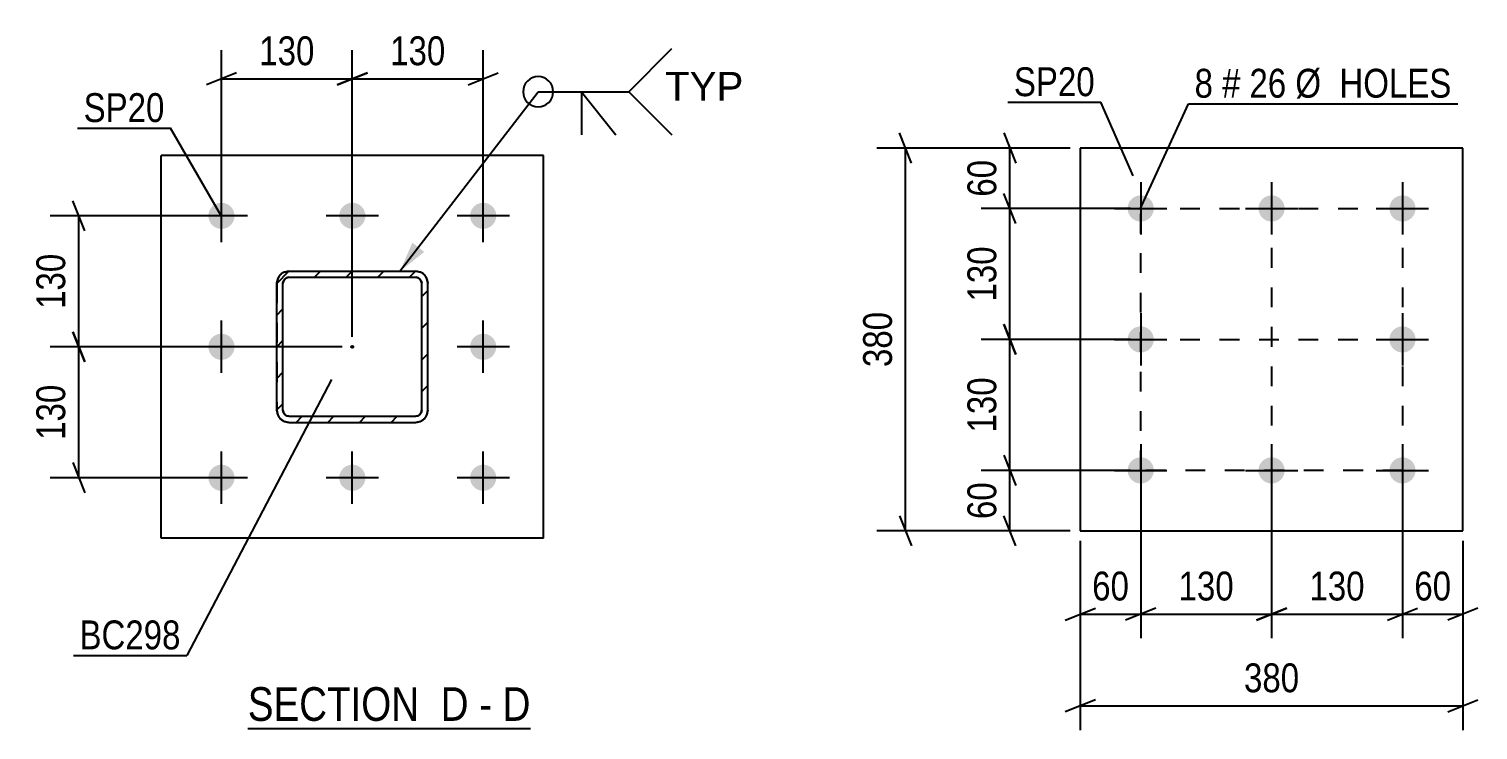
# Model space of a CAD drawing. Header units: millimetres. Extents: x 0 to 1189, y 0 to 841.
# Drawn here: x 120.7 to 264.6, y 203 to 272.6 of the extents above; entities that cross this region are included whole.
import ezdxf

# ---------------------------------------------------------------- set-up
doc = ezdxf.new("R2010")
doc.units = ezdxf.units.MM
doc.linetypes.add('DXK_LINE_DOT2', pattern=[3.9198, 1.9599, -1.9599])
doc.linetypes.add('DXK_LINE_DOT3', pattern=[5.9187, 2.979, -0.9799, 0.9799, -0.9799])
doc.styles.add('Arial', font='ARIAL.TTF', dxfattribs={"height": 0.2})
doc.styles.add('Arial Narrow', font='ARIALN.TTF', dxfattribs={"height": 0.2})

# ---------------------------------------------------------------- blocks, each defined once
blk = doc.blocks.new('Unknown-570385304-15 - 5080')
at = {"color": 6, "linetype": 'Continuous'}
blk.add_line((142.45, 203.2), (170.52, 203.2), dxfattribs=at)
at = {"color": 0, "linetype": 'Continuous'}
for points in [[(160.56, 203.95), (160.56, 207.45), (142.45, 207.45), (142.45, 203.95)], [(164.38, 203.95), (164.38, 207.45), (161.61, 207.45), (161.61, 203.95)], [(166.71, 203.95), (166.71, 207.45), (165.43, 207.45), (165.43, 203.95)], [(170.52, 203.95), (170.52, 207.45), (167.76, 207.45), (167.76, 203.95)]]:
    blk.add_wipeout(points, dxfattribs=at)
at = {"color": 7, "linetype": 'Continuous', "style": 'Arial Narrow'}
for s, p in [('SECTION ', (142.45, 203.95)), ('D', (161.61, 203.95)), ('D', (167.76, 203.95)), ('-', (165.43, 203.95))]:
    blk.add_text(s, height=3.34, dxfattribs=at).set_placement(p)
blk = doc.blocks.new('Bolt-570385304-5323 - 5080')
at = {"linetype": 'Continuous'}
for points in [[(139.83, 252.78, -1), (139.83, 255.38, -1)], [(152.83, 252.78, -1), (152.83, 255.38, -1)], [(165.83, 252.78, -1), (165.83, 255.38, -1)], [(139.83, 239.78, -1), (139.83, 242.38, -1)], [(165.83, 239.78, -1), (165.83, 242.38, -1)], [(139.83, 226.78, -1), (139.83, 229.38, -1)], [(152.83, 226.78, -1), (152.83, 229.38, -1)], [(165.83, 226.78, -1), (165.83, 229.38, -1)]]:
    blk.add_hatch(color=1, dxfattribs=at).paths.add_polyline_path(points)
at = {"color": 1, "linetype": 'Continuous'}
for p, q in [((139.83, 251.48), (139.83, 256.68)), ((152.83, 251.48), (152.83, 256.68)), ((165.83, 251.48), (165.83, 256.68)), ((142.43, 254.08), (137.23, 254.08)), ((155.43, 254.08), (150.23, 254.08)), ((168.43, 254.08), (163.23, 254.08)), ((139.83, 238.48), (139.83, 243.68)), ((165.83, 238.48), (165.83, 243.68)), ((142.43, 241.08), (137.23, 241.08)), ((168.43, 241.08), (163.23, 241.08)), ((139.83, 225.48), (139.83, 230.68)), ((152.83, 225.48), (152.83, 230.68)), ((165.83, 225.48), (165.83, 230.68)), ((142.43, 228.08), (137.23, 228.08)), ((155.43, 228.08), (150.23, 228.08)), ((168.43, 228.08), (163.23, 228.08))]:
    blk.add_line(p, q, dxfattribs=at)
blk = doc.blocks.new('Part-570385304-5213 - 5080')
at = {"linetype": 'Continuous'}
h = blk.add_hatch(dxfattribs=at)
h.set_pattern_fill('', scale=0.7, style=0, pattern_type=0)
h.set_pattern_definition([(45, (146.53, 248.5781), (-1.57154, 1.57154), [])])
h.paths.add_polyline_path([(159.13, 248.58), (146.53, 248.58), (146.07, 248.49), (145.68, 248.23), (145.42, 247.84), (145.33, 247.38), (145.33, 234.78), (145.42, 234.32), (145.68, 233.93), (146.07, 233.67), (146.53, 233.58), (159.13, 233.58), (159.59, 233.67), (159.98, 233.93), (160.24, 234.32), (160.33, 234.78), (160.33, 247.38), (160.24, 247.84), (159.98, 248.23), (159.59, 248.49)])
h.paths.add_polyline_path([(159.68, 247.61), (159.73, 247.38), (159.73, 234.78), (159.68, 234.55), (159.55, 234.35), (159.36, 234.22), (159.13, 234.18), (146.53, 234.18), (146.3, 234.22), (146.11, 234.35), (145.98, 234.55), (145.93, 234.78), (145.93, 247.38), (145.98, 247.61), (146.11, 247.8), (146.3, 247.93), (146.53, 247.98), (159.13, 247.98), (159.36, 247.93), (159.55, 247.8)])
blk.add_hatch(color=246, dxfattribs=at).paths.add_polyline_path([(152.83, 240.98, -1), (152.83, 241.18, -1)])
at = {"color": 7, "linetype": 'DXK_LINE_DOT2'}
for p, q in [((145.33, 247.38), (145.42, 247.84)), ((145.98, 247.61), (145.93, 247.38)), ((146.11, 247.8), (145.98, 247.61)), ((146.07, 248.49), (146.53, 248.58)), ((146.3, 247.93), (146.11, 247.8)), ((146.53, 247.98), (146.3, 247.93)), ((146.53, 248.58), (159.13, 248.58)), ((146.53, 247.98), (159.13, 247.98)), ((159.13, 248.58), (159.59, 248.49)), ((159.36, 247.93), (159.13, 247.98)), ((159.55, 247.8), (159.36, 247.93)), ((159.68, 247.61), (159.55, 247.8)), ((159.73, 247.38), (159.68, 247.61)), ((160.24, 247.84), (160.33, 247.38)), ((145.33, 247.38), (145.33, 234.78)), ((145.93, 234.78), (145.93, 247.38)), ((159.73, 234.78), (159.73, 247.38)), ((160.33, 234.78), (160.33, 247.38)), ((145.42, 234.32), (145.33, 234.78)), ((145.93, 234.78), (145.98, 234.55)), ((159.68, 234.55), (159.73, 234.78)), ((160.33, 234.78), (160.24, 234.32)), ((145.98, 234.55), (146.11, 234.35)), ((146.53, 233.58), (146.07, 233.67)), ((146.11, 234.35), (146.3, 234.22)), ((146.3, 234.22), (146.53, 234.18)), ((146.53, 234.18), (159.13, 234.18)), ((146.53, 233.58), (159.13, 233.58)), ((159.13, 234.18), (159.36, 234.22)), ((159.59, 233.67), (159.13, 233.58)), ((159.36, 234.22), (159.55, 234.35)), ((159.55, 234.35), (159.68, 234.55))]:
    blk.add_line(p, q, dxfattribs=at)
at = {"color": 2, "linetype": 'Continuous'}
for p, q in [((145.42, 247.84), (145.33, 247.38)), ((145.93, 247.38), (145.98, 247.61)), ((145.98, 247.61), (146.11, 247.8)), ((146.53, 248.58), (146.07, 248.49)), ((146.11, 247.8), (146.3, 247.93)), ((146.3, 247.93), (146.53, 247.98)), ((146.53, 248.58), (146.53, 248.58)), ((146.53, 248.58), (159.13, 248.58)), ((146.53, 247.98), (146.53, 247.98)), ((146.53, 247.98), (159.13, 247.98)), ((159.13, 248.58), (159.13, 248.58)), ((159.59, 248.49), (159.13, 248.58)), ((159.13, 247.98), (159.13, 247.98)), ((159.13, 247.98), (159.36, 247.93)), ((159.36, 247.93), (159.55, 247.8)), ((159.55, 247.8), (159.68, 247.61)), ((159.68, 247.61), (159.73, 247.38)), ((160.33, 247.38), (160.24, 247.84)), ((145.33, 247.38), (145.33, 247.38)), ((145.33, 234.78), (145.33, 247.38)), ((145.93, 247.38), (145.93, 247.38)), ((145.93, 234.78), (145.93, 247.38)), ((159.73, 247.38), (159.73, 247.38)), ((159.73, 234.78), (159.73, 247.38)), ((160.33, 247.38), (160.33, 247.38)), ((160.33, 234.78), (160.33, 247.38)), ((145.33, 234.78), (145.33, 234.78)), ((145.33, 234.78), (145.42, 234.32)), ((145.93, 234.78), (145.93, 234.78)), ((145.98, 234.55), (145.93, 234.78)), ((159.73, 234.78), (159.68, 234.55)), ((159.73, 234.78), (159.73, 234.78)), ((160.24, 234.32), (160.33, 234.78)), ((160.33, 234.78), (160.33, 234.78)), ((146.11, 234.35), (145.98, 234.55)), ((146.07, 233.67), (146.53, 233.58)), ((146.3, 234.22), (146.11, 234.35)), ((146.53, 234.18), (146.3, 234.22)), ((146.53, 234.18), (146.53, 234.18)), ((146.53, 234.18), (159.13, 234.18)), ((146.53, 233.58), (146.53, 233.58)), ((146.53, 233.58), (159.13, 233.58)), ((159.36, 234.22), (159.13, 234.18)), ((159.13, 234.18), (159.13, 234.18)), ((159.13, 233.58), (159.59, 233.67)), ((159.13, 233.58), (159.13, 233.58)), ((159.55, 234.35), (159.36, 234.22)), ((159.68, 234.55), (159.55, 234.35))]:
    blk.add_line(p, q, dxfattribs=at)
at = {"color": 7, "linetype": 'DXK_LINE_DOT3'}
blk.add_line((152.83, 241.08), (152.83, 241.08), dxfattribs=at)
at = {"color": 246, "linetype": 'DXK_LINE_DOT2'}
blk.add_line((152.83, 241.08), (152.83, 241.08), dxfattribs=at)
at = {"color": 246, "linetype": 'Continuous'}
blk.add_circle((152.83, 241.08), 0.1, dxfattribs=at)
at = {"color": 7, "linetype": 'DXK_LINE_DOT2'}
for centre, start, end in [((146.53, 247.38), 112.5, 157.5), ((159.13, 247.38), 22.5, 67.5), ((146.53, 234.78), 202.5, 247.5), ((159.13, 234.78), 292.5, 337.5)]:
    blk.add_arc(centre, 1.2, start, end, dxfattribs=at)
at = {"color": 2, "linetype": 'Continuous'}
for centre, start, end in [((146.53, 247.38), 112.5, 157.5), ((159.13, 247.38), 22.5, 67.5), ((146.53, 234.78), 202.5, 247.5), ((159.13, 234.78), 292.5, 337.5)]:
    blk.add_arc(centre, 1.2, start, end, dxfattribs=at)
blk = doc.blocks.new('Part-570385304-5205 - 5080')
at = {"color": 2, "linetype": 'Continuous'}
for p, q in [((133.83, 222.08), (133.83, 260.08)), ((171.83, 260.08), (133.83, 260.08)), ((171.83, 222.08), (171.83, 260.08)), ((171.83, 222.08), (133.83, 222.08))]:
    blk.add_line(p, q, dxfattribs=at)
blk = doc.blocks.new('Bolt-570385304-4561 - 4512')
at = {"linetype": 'Continuous'}
for points in [[(231.14, 256.11, -1), (231.14, 253.51, -1)], [(244.14, 256.11, -1), (244.14, 253.51, -1)], [(257.14, 256.11, -1), (257.14, 253.51, -1)], [(231.14, 243.11, -1), (231.14, 240.51, -1)], [(257.14, 243.11, -1), (257.14, 240.51, -1)], [(231.14, 230.11, -1), (231.14, 227.51, -1)], [(244.14, 230.11, -1), (244.14, 227.51, -1)], [(257.14, 230.11, -1), (257.14, 227.51, -1)]]:
    blk.add_hatch(color=1, dxfattribs=at).paths.add_polyline_path(points)
at = {"color": 1, "linetype": 'Continuous'}
for p, q in [((231.14, 257.41), (231.14, 252.21)), ((244.14, 257.41), (244.14, 252.21)), ((257.14, 257.41), (257.14, 252.21)), ((228.54, 254.81), (233.74, 254.81)), ((241.54, 254.81), (246.74, 254.81)), ((254.54, 254.81), (259.74, 254.81)), ((231.14, 244.41), (231.14, 239.21)), ((257.14, 244.41), (257.14, 239.21)), ((228.54, 241.81), (233.74, 241.81)), ((254.54, 241.81), (259.74, 241.81)), ((231.14, 231.41), (231.14, 226.21)), ((244.14, 231.41), (244.14, 226.21)), ((257.14, 231.41), (257.14, 226.21)), ((228.54, 228.81), (233.74, 228.81)), ((241.54, 228.81), (246.74, 228.81)), ((254.54, 228.81), (259.74, 228.81))]:
    blk.add_line(p, q, dxfattribs=at)
blk = doc.blocks.new('Part-570385304-4528 - 4512')
at = {"color": 2, "linetype": 'Continuous'}
for p, q in [((225.14, 260.81), (225.14, 222.81)), ((263.14, 260.81), (225.14, 260.81)), ((263.14, 222.81), (263.14, 260.81)), ((225.14, 222.81), (263.14, 222.81))]:
    blk.add_line(p, q, dxfattribs=at)
blk = doc.blocks.new('Rectangle-570385304-4650 - 4512')
at = {"color": 1, "linetype": 'DXK_LINE_DOT2'}
blk.add_lwpolyline([(231.14, 254.81), (257.14, 254.81), (257.14, 228.81), (231.14, 228.81), (231.14, 254.81)], close=True, dxfattribs=at)
blk = doc.blocks.new('Line-570385304-4634 - 4512')
at = {"color": 1, "linetype": 'DXK_LINE_DOT2'}
blk.add_line((244.14, 254.81), (244.14, 228.81), dxfattribs=at)
blk = doc.blocks.new('Line-570385304-4643 - 4512')
at = {"color": 1, "linetype": 'DXK_LINE_DOT2'}
blk.add_line((231.14, 241.81), (257.14, 241.81), dxfattribs=at)
blk = doc.blocks.new('StraightDimension-570385304-5327 - 5080')
at = {"color": 7, "linetype": 'Continuous'}
for p, q in [((152.83, 242.08), (152.83, 270.53)), ((165.83, 255.08), (165.83, 270.53)), ((154.33, 268.28), (151.33, 267.08)), ((164.33, 267.08), (167.33, 268.28)), ((152.83, 267.68), (165.83, 267.68))]:
    blk.add_line(p, q, dxfattribs=at)
at = {"color": 0}
blk.add_wipeout([(162.67, 268.43), (162.67, 272.63), (155.99, 272.63), (155.99, 268.43)], dxfattribs=at)
at = {"color": 3, "style": 'Arial Narrow'}
blk.add_text('130', height=2.863, dxfattribs=at).set_placement((156.59, 269.03))
blk = doc.blocks.new('StraightDimension-570385304-5335 - 5080')
at = {"color": 7, "linetype": 'Continuous'}
for p, q in [((139.83, 255.08), (139.83, 270.53)), ((152.83, 242.08), (152.83, 270.53)), ((141.33, 268.28), (138.33, 267.08)), ((151.33, 267.08), (154.33, 268.28)), ((139.83, 267.68), (152.83, 267.68))]:
    blk.add_line(p, q, dxfattribs=at)
at = {"color": 0}
blk.add_wipeout([(149.67, 268.43), (149.67, 272.63), (142.99, 272.63), (142.99, 268.43)], dxfattribs=at)
at = {"color": 3, "style": 'Arial Narrow'}
blk.add_text('130', height=2.863, dxfattribs=at).set_placement((143.59, 269.03))
blk = doc.blocks.new('StraightDimension-570385304-5344 - 5080')
at = {"color": 7, "linetype": 'Continuous'}
for p, q in [((126.26, 239.58), (125.06, 242.58)), ((151.83, 241.08), (122.81, 241.08)), ((125.66, 228.08), (125.66, 241.08)), ((125.06, 229.58), (126.26, 226.58)), ((138.83, 228.08), (122.81, 228.08))]:
    blk.add_line(p, q, dxfattribs=at)
at = {"color": 0}
blk.add_wipeout([(124.91, 237.92), (120.71, 237.92), (120.71, 231.24), (124.91, 231.24)], dxfattribs=at)
at = {"color": 3, "style": 'Arial Narrow'}
blk.add_text('130', height=2.863, rotation=90.0002, dxfattribs=at).set_placement((124.31, 231.84))
blk = doc.blocks.new('StraightDimension-570385304-5352 - 5080')
at = {"color": 7, "linetype": 'Continuous'}
for p, q in [((126.26, 252.58), (125.06, 255.58)), ((138.83, 254.08), (122.81, 254.08)), ((125.66, 241.08), (125.66, 254.08)), ((125.06, 242.58), (126.26, 239.58)), ((151.83, 241.08), (122.81, 241.08))]:
    blk.add_line(p, q, dxfattribs=at)
at = {"color": 0}
blk.add_wipeout([(124.91, 250.92), (120.71, 250.92), (120.71, 244.24), (124.91, 244.24)], dxfattribs=at)
at = {"color": 3, "style": 'Arial Narrow'}
blk.add_text('130', height=2.863, rotation=90.0002, dxfattribs=at).set_placement((124.31, 244.84))
blk = doc.blocks.new('StraightDimension-570385304-4588 - 4512')
at = {"color": 7, "linetype": 'Continuous'}
for p, q in [((257.14, 227.81), (257.14, 212.15)), ((263.14, 221.81), (263.14, 212.15)), ((255.64, 213.95), (258.64, 215.15)), ((257.14, 214.55), (263.14, 214.55)), ((264.64, 215.15), (261.64, 213.95))]:
    blk.add_line(p, q, dxfattribs=at)
at = {"color": 0}
blk.add_wipeout([(262.57, 215.3), (262.57, 219.5), (257.72, 219.5), (257.72, 215.3)], dxfattribs=at)
at = {"color": 3, "style": 'Arial Narrow'}
blk.add_text('60', height=2.863, dxfattribs=at).set_placement((258.32, 215.9))
blk = doc.blocks.new('StraightDimension-570385304-4563 - 4512')
at = {"color": 7, "linetype": 'Continuous'}
for p, q in [((225.14, 221.81), (225.14, 203.04)), ((263.14, 221.81), (263.14, 203.04)), ((226.64, 206.04), (223.64, 204.84)), ((261.64, 204.84), (264.64, 206.04)), ((225.14, 205.44), (263.14, 205.44))]:
    blk.add_line(p, q, dxfattribs=at)
at = {"color": 0}
blk.add_wipeout([(247.49, 206.19), (247.49, 210.39), (240.8, 210.39), (240.8, 206.19)], dxfattribs=at)
at = {"color": 3, "style": 'Arial Narrow'}
blk.add_text('380', height=2.863, dxfattribs=at).set_placement((241.4, 206.79))
blk = doc.blocks.new('StraightDimension-570385304-4574 - 4512')
at = {"color": 7, "linetype": 'Continuous'}
for p, q in [((231.14, 227.81), (231.14, 212.15)), ((225.14, 221.81), (225.14, 212.15)), ((223.64, 213.95), (226.64, 215.15)), ((225.14, 214.55), (231.14, 214.55)), ((232.64, 215.15), (229.64, 213.95))]:
    blk.add_line(p, q, dxfattribs=at)
at = {"color": 0}
blk.add_wipeout([(230.57, 215.3), (230.57, 219.5), (225.72, 219.5), (225.72, 215.3)], dxfattribs=at)
at = {"color": 3, "style": 'Arial Narrow'}
blk.add_text('60', height=2.863, dxfattribs=at).set_placement((226.32, 215.9))
blk = doc.blocks.new('StraightDimension-570385304-4599 - 4512')
at = {"color": 7, "linetype": 'Continuous'}
for p, q in [((208.38, 259.31), (207.18, 262.31)), ((224.14, 260.81), (204.93, 260.81)), ((207.78, 222.81), (207.78, 260.81)), ((207.18, 224.31), (208.38, 221.31)), ((224.14, 222.81), (204.93, 222.81))]:
    blk.add_line(p, q, dxfattribs=at)
at = {"color": 0}
blk.add_wipeout([(207.03, 245.15), (202.83, 245.15), (202.83, 238.47), (207.03, 238.47)], dxfattribs=at)
at = {"color": 3, "style": 'Arial Narrow'}
blk.add_text('380', height=2.863, rotation=90.0002, dxfattribs=at).set_placement((206.43, 239.07))
blk = doc.blocks.new('StraightDimension-570385304-4610 - 4512')
at = {"color": 7, "linetype": 'Continuous'}
for p, q in [((217.54, 262.31), (218.74, 259.31)), ((224.14, 260.81), (215.29, 260.81)), ((218.14, 254.81), (218.14, 260.81)), ((218.74, 253.31), (217.54, 256.31)), ((230.14, 254.81), (215.29, 254.81))]:
    blk.add_line(p, q, dxfattribs=at)
at = {"color": 0}
blk.add_wipeout([(217.39, 260.24), (213.19, 260.24), (213.19, 255.38), (217.39, 255.38)], dxfattribs=at)
at = {"color": 3, "style": 'Arial Narrow'}
blk.add_text('60', height=2.863, rotation=90.0002, dxfattribs=at).set_placement((216.79, 255.98))
blk = doc.blocks.new('StraightDimension-570385304-4624 - 4512')
at = {"color": 7, "linetype": 'Continuous'}
for p, q in [((217.54, 230.31), (218.74, 227.31)), ((230.14, 228.81), (215.29, 228.81)), ((218.14, 222.81), (218.14, 228.81)), ((218.74, 221.31), (217.54, 224.31)), ((224.14, 222.81), (215.29, 222.81))]:
    blk.add_line(p, q, dxfattribs=at)
at = {"color": 0}
blk.add_wipeout([(217.39, 228.24), (213.19, 228.24), (213.19, 223.38), (217.39, 223.38)], dxfattribs=at)
at = {"color": 3, "style": 'Arial Narrow'}
blk.add_text('60', height=2.863, rotation=90.0002, dxfattribs=at).set_placement((216.79, 223.98))
blk = doc.blocks.new('StraightDimension-570385304-20403 - 4512')
at = {"color": 7, "linetype": 'Continuous'}
for p, q in [((231.14, 227.81), (231.14, 212.15)), ((244.14, 227.81), (244.14, 212.15)), ((232.64, 215.15), (229.64, 213.95)), ((231.14, 214.55), (244.14, 214.55)), ((242.64, 213.95), (245.64, 215.15))]:
    blk.add_line(p, q, dxfattribs=at)
at = {"color": 0}
blk.add_wipeout([(240.99, 215.3), (240.99, 219.5), (234.3, 219.5), (234.3, 215.3)], dxfattribs=at)
at = {"color": 3, "style": 'Arial Narrow'}
blk.add_text('130', height=2.863, dxfattribs=at).set_placement((234.9, 215.9))
blk = doc.blocks.new('StraightDimension-570385304-20405 - 4512')
at = {"color": 7, "linetype": 'Continuous'}
for p, q in [((244.14, 227.81), (244.14, 212.15)), ((257.14, 227.81), (257.14, 212.15)), ((245.64, 215.15), (242.64, 213.95)), ((244.14, 214.55), (257.14, 214.55)), ((255.64, 213.95), (258.64, 215.15))]:
    blk.add_line(p, q, dxfattribs=at)
at = {"color": 0}
blk.add_wipeout([(253.99, 215.3), (253.99, 219.5), (247.3, 219.5), (247.3, 215.3)], dxfattribs=at)
at = {"color": 3, "style": 'Arial Narrow'}
blk.add_text('130', height=2.863, dxfattribs=at).set_placement((247.9, 215.9))
blk = doc.blocks.new('StraightDimension-570385304-20425 - 4512')
at = {"color": 7, "linetype": 'Continuous'}
for p, q in [((218.74, 240.31), (217.54, 243.31)), ((230.14, 241.81), (215.29, 241.81)), ((218.14, 228.81), (218.14, 241.81)), ((217.54, 230.31), (218.74, 227.31)), ((230.14, 228.81), (215.29, 228.81))]:
    blk.add_line(p, q, dxfattribs=at)
at = {"color": 0}
blk.add_wipeout([(217.39, 238.65), (213.19, 238.65), (213.19, 231.97), (217.39, 231.97)], dxfattribs=at)
at = {"color": 3, "style": 'Arial Narrow'}
blk.add_text('130', height=2.863, rotation=90.0002, dxfattribs=at).set_placement((216.79, 232.57))
blk = doc.blocks.new('StraightDimension-570385304-20427 - 4512')
at = {"color": 7, "linetype": 'Continuous'}
for p, q in [((218.74, 253.31), (217.54, 256.31)), ((230.14, 254.81), (215.29, 254.81)), ((218.14, 241.81), (218.14, 254.81)), ((217.54, 243.31), (218.74, 240.31)), ((230.14, 241.81), (215.29, 241.81))]:
    blk.add_line(p, q, dxfattribs=at)
at = {"color": 0}
blk.add_wipeout([(217.39, 251.65), (213.19, 251.65), (213.19, 244.97), (217.39, 244.97)], dxfattribs=at)
at = {"color": 3, "style": 'Arial Narrow'}
blk.add_text('130', height=2.863, rotation=90.0002, dxfattribs=at).set_placement((216.79, 245.57))
blk = doc.blocks.new('Mark-570385304-41649 - 5080')
at = {"color": 0}
blk.add_wipeout([(134.18, 263.39), (134.18, 266.39), (126.14, 266.39), (126.14, 263.39)], dxfattribs=at)
blk.add_wipeout([(134.18, 263.39), (134.18, 266.39), (126.14, 266.39), (126.14, 263.39)], dxfattribs=at)
at = {"color": 30, "linetype": 'Continuous'}
for p in [(125.54, 262.79), (139.78, 254.13)]:
    blk.add_line(p, (134.78, 262.79), dxfattribs=at)
at = {"color": 3, "style": 'Arial Narrow'}
blk.add_text('SP20', height=2.863, dxfattribs=at).set_placement((126.14, 263.39))
blk = doc.blocks.new('WeldMark-570385304-5360 - 5080')
at = {"linetype": 'Continuous'}
blk.add_hatch(color=30, dxfattribs=at).paths.add_polyline_path([(159.98, 250.5), (157.56, 248.58), (158.79, 251.41)])
at = {"color": 30, "linetype": 'Continuous'}
for p, q in [((157.56, 248.58), (171.29, 266.4)), ((171.29, 266.4), (180.29, 266.4))]:
    blk.add_line(p, q, dxfattribs=at)
at = {"color": 3, "linetype": 'Continuous'}
for q in [(179.01, 262.12), (175.58, 262.12)]:
    blk.add_line((175.58, 266.4), q, dxfattribs=at)
for start, end in [(90, 270), (270, 90)]:
    blk.add_arc((171.29, 266.4), 1.5, start, end, dxfattribs=at)
at = {"color": 0, "linetype": 'Continuous'}
blk.add_wipeout([(191.67, 265.5), (191.67, 268.5), (183.89, 268.5), (183.89, 265.5)], dxfattribs=at)
blk.add_wipeout([(191.67, 265.5), (191.67, 268.5), (183.89, 268.5), (183.89, 265.5)], dxfattribs=at)
at = {"color": 3, "linetype": 'Continuous'}
for q in [(184.58, 270.69), (184.58, 262.12)]:
    blk.add_line((180.29, 266.4), q, dxfattribs=at)
at = {"color": 3, "linetype": 'Continuous', "style": 'Arial'}
blk.add_text('TYP', height=2.865, dxfattribs=at).set_placement((183.89, 265.5))
blk = doc.blocks.new('Mark-570385304-41652 - 5080')
at = {"color": 0}
blk.add_wipeout([(135.78, 211.05), (135.78, 214.05), (125.73, 214.05), (125.73, 211.05)], dxfattribs=at)
blk.add_wipeout([(135.78, 211.05), (135.78, 214.05), (125.73, 214.05), (125.73, 211.05)], dxfattribs=at)
at = {"color": 30, "linetype": 'Continuous'}
for p in [(150.77, 237.82), (125.13, 210.45)]:
    blk.add_line(p, (136.38, 210.45), dxfattribs=at)
at = {"color": 3, "style": 'Arial Narrow'}
blk.add_text('BC298', height=2.863, dxfattribs=at).set_placement((125.73, 211.05))
blk = doc.blocks.new('Mark-570385304-4524 - 4512')
at = {"color": 0}
blk.add_wipeout([(226.58, 265.96), (226.58, 268.96), (218.54, 268.96), (218.54, 265.96)], dxfattribs=at)
blk.add_wipeout([(226.58, 265.96), (226.58, 268.96), (218.54, 268.96), (218.54, 265.96)], dxfattribs=at)
at = {"color": 30, "linetype": 'Continuous'}
for p in [(217.94, 265.36), (230.38, 258.05)]:
    blk.add_line(p, (227.18, 265.36), dxfattribs=at)
at = {"color": 3, "style": 'Arial Narrow'}
blk.add_text('SP20', height=2.863, dxfattribs=at).set_placement((218.54, 265.96))
blk = doc.blocks.new('Mark-570385304-4557 - 4512')
at = {"color": 0}
for points in [[(238.32, 265.81), (238.32, 268.81), (236.49, 268.81), (236.49, 265.81)], [(241.04, 265.81), (241.04, 268.81), (239.22, 268.81), (239.22, 265.81)], [(245.6, 265.81), (245.6, 268.81), (241.94, 268.81), (241.94, 265.81)], [(262.03, 265.81), (262.03, 268.81), (246.5, 268.81), (246.5, 265.81)]]:
    blk.add_wipeout(points, dxfattribs=at)
for points in [[(238.32, 265.81), (238.32, 268.81), (236.49, 268.81), (236.49, 265.81)], [(241.04, 265.81), (241.04, 268.81), (239.22, 268.81), (239.22, 265.81)], [(245.6, 265.81), (245.6, 268.81), (241.94, 268.81), (241.94, 265.81)], [(262.03, 265.81), (262.03, 268.81), (246.5, 268.81), (246.5, 265.81)]]:
    blk.add_wipeout(points, dxfattribs=at)
at = {"color": 7, "linetype": 'Continuous'}
for p, q in [((231.04, 254.69), (235.89, 265.21)), ((235.89, 265.21), (262.63, 265.21))]:
    blk.add_line(p, q, dxfattribs=at)
at = {"color": 3, "style": 'Arial Narrow'}
for s, height, p in [('8', 2.86, (236.49, 265.81)), ('#', 2.86, (239.22, 265.81)), ('26', 2.863, (241.94, 265.81)), ('Ø  HOLES', 2.863, (246.5, 265.81))]:
    blk.add_text(s, height=height, dxfattribs=at).set_placement(p)

msp = doc.modelspace()

# ---------------------------------------------------------------- block references
for name in ['Part-570385304-4528 - 4512', 'Part-570385304-5205 - 5080', 'Bolt-570385304-5323 - 5080', 'Bolt-570385304-4561 - 4512', 'Rectangle-570385304-4650 - 4512', 'Line-570385304-4634 - 4512', 'Part-570385304-5213 - 5080', 'Line-570385304-4643 - 4512', 'Unknown-570385304-15 - 5080']:
    msp.add_blockref(name, (0, 0))

# ---------------------------------------------------------------- next in the draw order: block references
for name in ['StraightDimension-570385304-5327 - 5080', 'StraightDimension-570385304-4588 - 4512']:
    msp.add_blockref(name, (0, 0))

# ---------------------------------------------------------------- next in the draw order: block references
for name in ['StraightDimension-570385304-5335 - 5080', 'WeldMark-570385304-5360 - 5080', 'StraightDimension-570385304-4563 - 4512']:
    msp.add_blockref(name, (0, 0))

# ---------------------------------------------------------------- next in the draw order: block references
for name in ['StraightDimension-570385304-5344 - 5080', 'StraightDimension-570385304-4574 - 4512']:
    msp.add_blockref(name, (0, 0))

# ---------------------------------------------------------------- next in the draw order: block references
for name in ['StraightDimension-570385304-4599 - 4512', 'StraightDimension-570385304-5352 - 5080', 'Mark-570385304-41652 - 5080']:
    msp.add_blockref(name, (0, 0))

# ---------------------------------------------------------------- next in the draw order: block references
for name in ['Mark-570385304-41649 - 5080', 'StraightDimension-570385304-4610 - 4512', 'StraightDimension-570385304-4624 - 4512']:
    msp.add_blockref(name, (0, 0))

# ---------------------------------------------------------------- next in the draw order: block references
for name in ['Mark-570385304-4524 - 4512', 'StraightDimension-570385304-20403 - 4512']:
    msp.add_blockref(name, (0, 0))

# ---------------------------------------------------------------- next in the draw order: block references
for name in ['Mark-570385304-4557 - 4512', 'StraightDimension-570385304-20425 - 4512', 'StraightDimension-570385304-20405 - 4512']:
    msp.add_blockref(name, (0, 0))

# ---------------------------------------------------------------- next in the draw order: block references
msp.add_blockref('StraightDimension-570385304-20427 - 4512', (0, 0))

doc.saveas('drawing.dxf')
